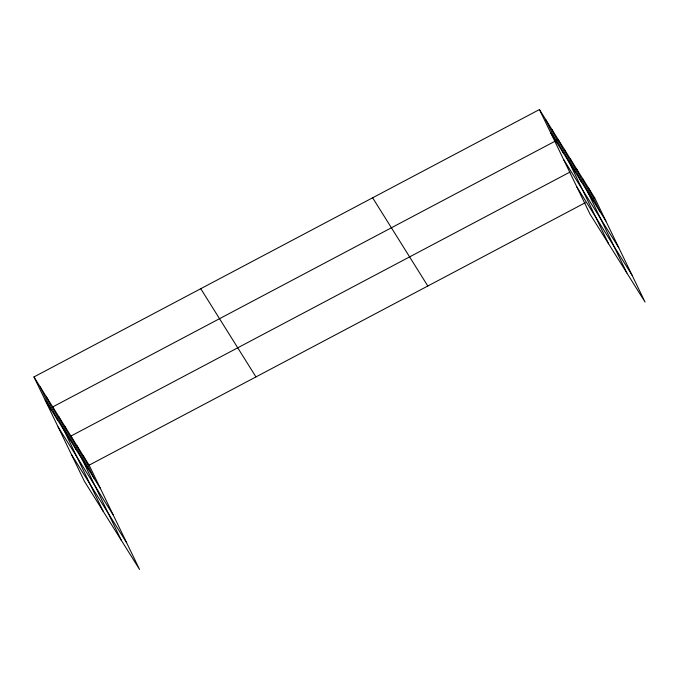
<?xml version="1.0" encoding="UTF-8"?>
<svg xmlns="http://www.w3.org/2000/svg" width="679" height="679" viewBox="0 0 679 679"><rect width="100%" height="100%" fill="white"/><g stroke="black" fill="none" stroke-linecap="round" stroke-linejoin="round"><path stroke-width="1.02" d="M33.95 376.938L89.136 465.157L139.551 569.452L84.366 481.224L33.95 376.938L539.449 109.548L594.634 197.776L645.05 302.062L589.864 213.843L539.449 109.548M569.936 172.093L70.93 436.045L121.346 540.34M573.645 170.132L576.42 168.664L626.836 272.95M89.136 465.157L585.366 202.673M591.85 199.244L594.634 197.776M550.677 132.795L605.872 221.014M563.612 159.54L618.798 247.767M576.929 187.098L632.124 275.318M372.635 197.784L427.821 286.012M200.763 288.702L255.949 376.921M45.187 400.177L100.373 488.405M58.114 426.93L113.308 515.149M71.439 454.48L126.625 542.708M588.566 188.066L599.803 211.313M582.489 178.365L593.726 201.612M570.352 158.954L581.589 182.201M564.283 149.253L575.52 172.491M608.622 243.837L558.206 139.543L52.716 406.933L103.132 511.219M551.951 129.545L563.188 152.792M545.695 119.546L556.933 142.794M83.067 455.456L94.305 478.695M76.999 445.747L88.236 468.994M64.853 426.344L76.09 449.583M58.784 416.634L70.022 439.882M46.461 396.935L57.698 420.174M40.205 386.937L51.443 410.175"/></g></svg>
